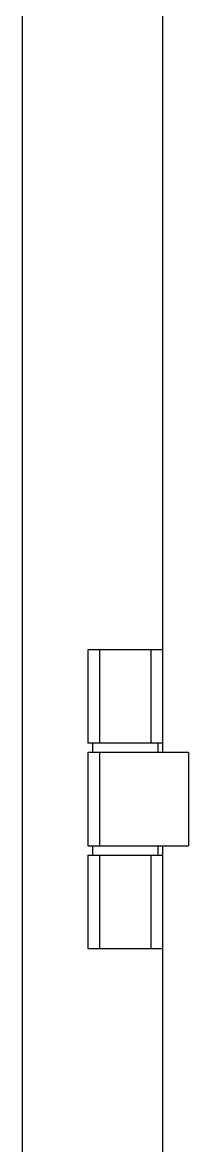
# Model space of a CAD drawing. Header units: millimetres. Extents: x 8533 to 164433, y 5768 to 115327.
# Drawn here: x 110963.1 to 111004.9, y 26703.4 to 26986.8 of the extents above; entities that cross this region are included whole.
import ezdxf

# ---------------------------------------------------------------- set-up
doc = ezdxf.new("R2010")
doc.units = ezdxf.units.MM
doc.header["$LTSCALE"] = 250
doc.layers.add('G-ENP 인버터 판넬', color=255, linetype='Continuous')

# ---------------------------------------------------------------- blocks, each defined once
blk = doc.blocks.new('240808_벽부형 인버터')
at = {"layer": 'G-ENP 인버터 판넬'}
for p, q in [((454.24, 401.25), (454.24, 672.95)), ((504.71, -1009.42), (504.71, 672.95)), ((454.24, 438.26), (481.16, 438.26)), ((454.24, 404.61), (454.24, 438.26)), ((458.45, 404.61), (458.45, 438.26)), ((476.95, 438.26), (476.95, 404.61)), ((481.16, 438.26), (481.16, 404.61)), ((444.99, 401.25), (481.16, 401.25)), ((444.99, 401.25), (444.99, 367.6)), ((454.24, 404.61), (481.16, 404.61)), ((455.92, 401.25), (455.92, 404.61)), ((476.95, 401.25), (476.95, 367.6)), ((479.48, 404.61), (479.48, 401.25)), ((481.16, 401.25), (481.16, 367.6)), ((481.16, 367.6), (444.99, 367.6)), ((454.24, -704.07), (454.24, 367.6)), ((455.92, 364.23), (455.92, 367.6)), ((479.48, 367.6), (479.48, 364.23)), ((481.16, 364.23), (454.24, 364.23)), ((454.24, 330.59), (454.24, 364.23)), ((458.45, 330.59), (458.45, 364.23)), ((476.95, 364.23), (476.95, 330.59)), ((481.16, 364.23), (481.16, 330.59)), ((481.16, 330.59), (454.24, 330.59))]:
    blk.add_line(p, q, dxfattribs=at)

msp = doc.modelspace()

# ---------------------------------------------------------------- block references
at = {"layer": 'G-ENP 인버터 판넬', "xscale": -0.7, "yscale": 0.7, "zscale": 0.7}
msp.add_blockref('240808_벽부형 인버터', (111316.38, 26521.71, 0), dxfattribs=at)

doc.saveas('drawing.dxf')
